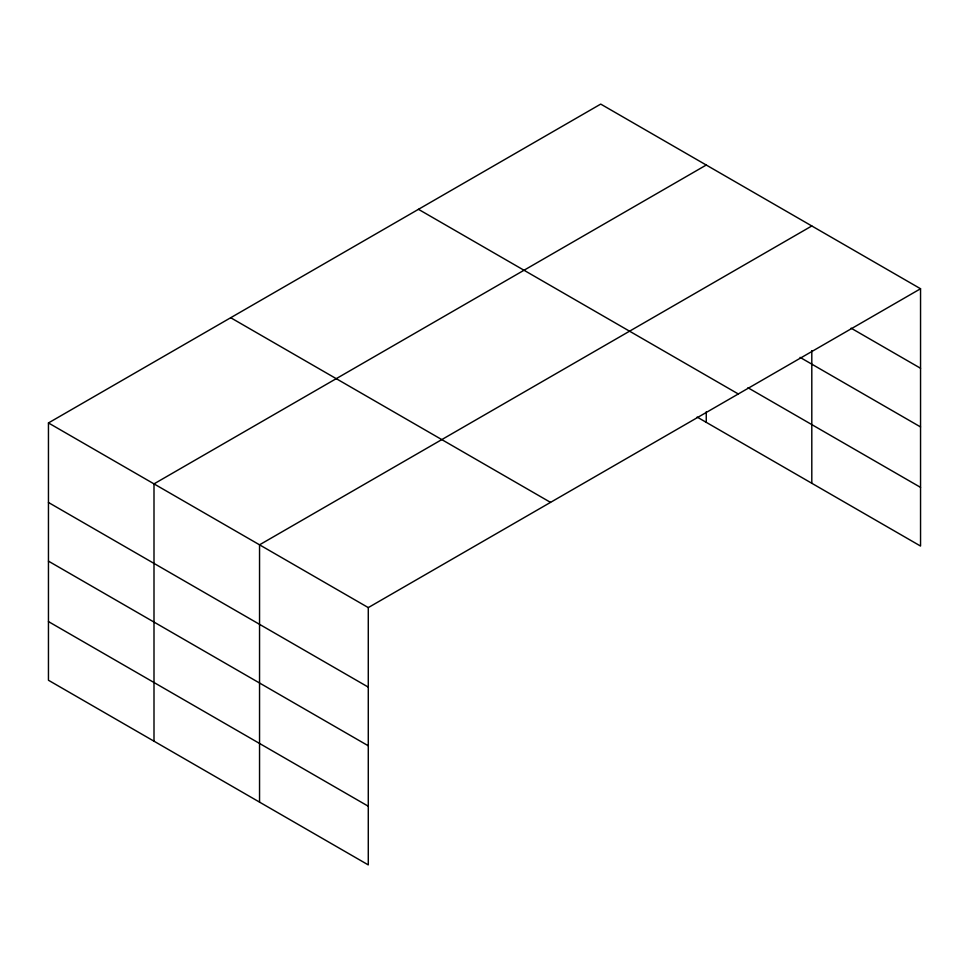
<?xml version="1.0" encoding="UTF-8"?>
<svg xmlns="http://www.w3.org/2000/svg" width="969" height="969" viewBox="0 0 969 969"><rect width="100%" height="100%" fill="white"/><g stroke="black" fill="none" stroke-linecap="round" stroke-linejoin="round"><path stroke-width="1.45" d="M920.55 288.75L600.719 104.095L48.45 422.944L48.45 680.25L368.281 864.905L368.281 607.599L920.55 288.75L920.55 546.056L697.135 417.07M811.804 350.621L811.804 483.277M706.256 165.033L153.998 483.882L153.998 741.188M811.804 225.971L259.547 544.82L259.547 802.114M851.109 328.176L920.55 368.268M800.079 357.379L920.55 426.941M747.959 387.745L920.55 487.383M418.463 209.316L738.305 393.971M230.695 317.723L550.537 502.378M48.45 422.944L368.281 607.599M48.45 502.463L368.281 687.118M48.45 561.136L368.281 745.791M48.45 621.577L368.281 806.232M706.256 411.801L706.256 422.339"/></g></svg>
